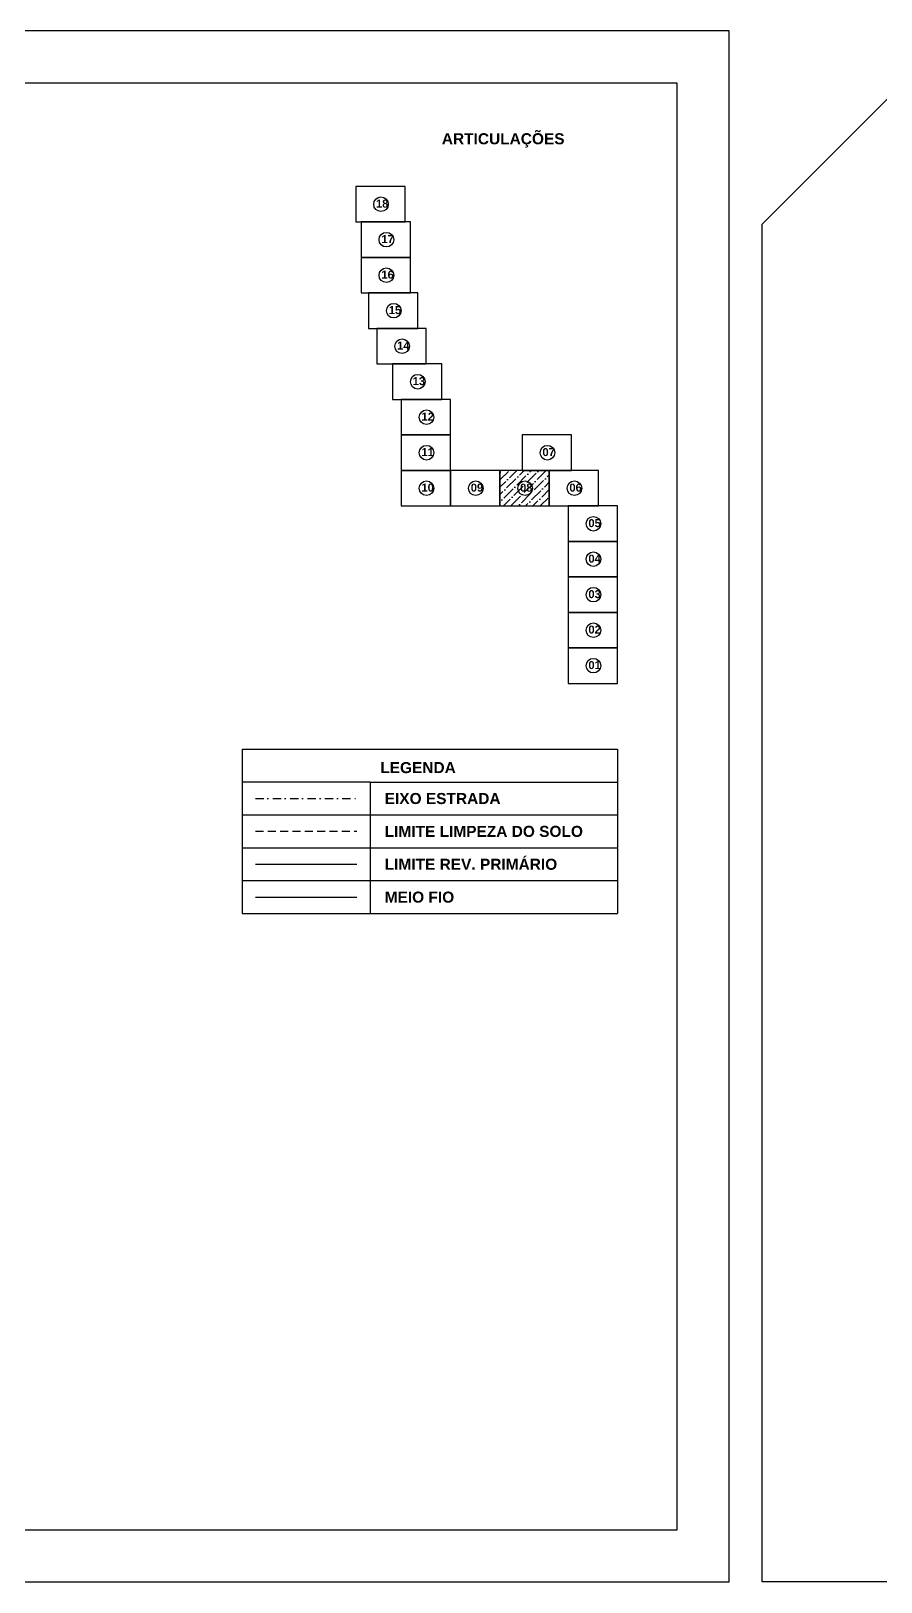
# Model space of a CAD drawing. Header units: millimetres. Extents: x 276147 to 291056, y 9594849 to 9609891.
# Drawn here: x 285539.7 to 285669, y 9596397.7 to 9596633.6 of the extents above; entities that cross this region are included whole.
import ezdxf

# ---------------------------------------------------------------- set-up
doc = ezdxf.new("R2010")
doc.units = ezdxf.units.MM
doc.header["$LTSCALE"] = 10
for name, pattern in [('CONTINUO', [0]), ('DASHDOTX2', [50.8, 25.4, -12.7, 0, -12.7]), ('HIDDEN', [0.375, 0.25, -0.125])]:
    doc.linetypes.add(name, pattern=pattern)
for name, color, linetype in [('500-dim1', 6, 'Continuous'), ('TG', 7, 'CONTINUO'), ('Top_malha_coord', 8, 'Continuous')]:
    doc.layers.add(name, color=color, linetype=linetype)
doc.styles.add('T7', font='arial.ttf')

# ---------------------------------------------------------------- blocks, each defined once
blk = doc.blocks.new('ASDF')
at = {"layer": 'Top_malha_coord', "color": 7}
for points in [[(288117.28, 9595425.1), (288124.78, 9595425.1), (288124.78, 9595430.49), (288117.28, 9595430.49)], [(288118.1, 9595419.7), (288125.6, 9595419.7), (288125.6, 9595425.1), (288118.1, 9595425.1)], [(288118.1, 9595414.3), (288125.6, 9595414.3), (288125.6, 9595419.7), (288118.1, 9595419.7)], [(288119.22, 9595408.9), (288126.72, 9595408.9), (288126.72, 9595414.3), (288119.22, 9595414.3)], [(288120.49, 9595403.5), (288127.99, 9595403.5), (288127.99, 9595408.9), (288120.49, 9595408.9)], [(288122.87, 9595398.1), (288130.37, 9595398.1), (288130.37, 9595403.5), (288122.87, 9595403.5)], [(288124.2, 9595392.7), (288131.7, 9595392.7), (288131.7, 9595398.1), (288124.2, 9595398.1)], [(288124.2, 9595387.3), (288131.7, 9595387.3), (288131.7, 9595392.7), (288124.2, 9595392.7)], [(288142.59, 9595387.3), (288150.09, 9595387.3), (288150.09, 9595392.7), (288142.59, 9595392.7)], [(288124.2, 9595381.9), (288131.7, 9595381.9), (288131.7, 9595387.3), (288124.2, 9595387.3)], [(288131.7, 9595381.9), (288139.2, 9595381.9), (288139.2, 9595387.3), (288131.7, 9595387.3)], [(288139.2, 9595381.9), (288146.7, 9595381.9), (288146.7, 9595387.3), (288139.2, 9595387.3)], [(288146.7, 9595381.9), (288154.2, 9595381.9), (288154.2, 9595387.3), (288146.7, 9595387.3)], [(288149.59, 9595376.5), (288157.09, 9595376.5), (288157.09, 9595381.9), (288149.59, 9595381.9)], [(288149.59, 9595371.11), (288157.09, 9595371.11), (288157.09, 9595376.5), (288149.59, 9595376.5)], [(288149.59, 9595365.71), (288157.09, 9595365.71), (288157.09, 9595371.11), (288149.59, 9595371.11)], [(288149.59, 9595360.31), (288157.09, 9595360.31), (288157.09, 9595365.71), (288149.59, 9595365.71)], [(288149.59, 9595354.91), (288157.09, 9595354.91), (288157.09, 9595360.31), (288149.59, 9595360.31)]]:
    blk.add_lwpolyline(points, close=True, dxfattribs=at)
for centre in [(288121.11, 9595427.79), (288121.93, 9595422.4), (288121.93, 9595417), (288123.05, 9595411.6), (288124.32, 9595406.2), (288126.7, 9595400.8), (288128.03, 9595395.4), (288128.03, 9595390), (288146.42, 9595390), (288128.03, 9595384.6), (288135.53, 9595384.6), (288143.03, 9595384.6), (288150.53, 9595384.6), (288153.42, 9595379.2), (288153.42, 9595373.81), (288153.42, 9595368.41), (288153.42, 9595363.01), (288153.42, 9595357.61)]:
    blk.add_circle(centre, 1.11, dxfattribs=at)
at = {"layer": 'Top_malha_coord', "color": 7, "char_height": 1.2169, "attachment_point": 1, "style": 'T7'}
for s, insert in [('{\\fArial|b1|i0|c0|p34;18}', (288120.34, 9595428.49)), ('{\\fArial|b1|i0|c0|p34;17}', (288121.17, 9595423.09)), ('{\\fArial|b1|i0|c0|p34;16}', (288121.17, 9595417.69)), ('{\\fArial|b1|i0|c0|p34;15}', (288122.29, 9595412.3)), ('{\\fArial|b1|i0|c0|p34;14}', (288123.56, 9595406.9)), ('{\\fArial|b1|i0|c0|p34;13}', (288125.93, 9595401.5)), ('{\\fArial|b1|i0|c0|p34;12}', (288127.26, 9595396.1)), ('{\\fArial|b1|i0|c0|p34;11}', (288127.26, 9595390.7)), ('{\\fArial|b1|i0|c0|p34;07}', (288145.66, 9595390.7)), ('{\\fArial|b1|i0|c0|p34;10}', (288127.26, 9595385.3)), ('{\\fArial|b1|i0|c0|p34;09}', (288134.76, 9595385.3)), ('{\\fArial|b1|i0|c0|p34;08}', (288142.26, 9595385.3)), ('{\\fArial|b1|i0|c0|p34;06}', (288149.76, 9595385.3)), ('{\\fArial|b1|i0|c0|p34;05}', (288152.65, 9595379.9)), ('{\\fArial|b1|i0|c0|p34;04}', (288152.65, 9595374.5)), ('{\\fArial|b1|i0|c0|p34;03}', (288152.65, 9595369.1)), ('{\\fArial|b1|i0|c0|p34;02}', (288152.65, 9595363.71)), ('{\\fArial|b1|i0|c0|p34;01}', (288152.65, 9595358.31))]:
    blk.add_mtext_dynamic_manual_height_columns(s, width=9.0598, gutter_width=12.5, heights=[0], dxfattribs=dict(at, insert=insert))

msp = doc.modelspace()

# ---------------------------------------------------------------- hatches: boundary and pattern name
at = {"layer": 'Top_malha_coord'}
h = msp.add_hatch(dxfattribs=at)
h.set_pattern_fill('ANSI36', color=8, scale=0.25)
h.set_pattern_definition([(45, (-2538.5477, 1206.4169), (0.420949505675, 1.54348152081), [1.984375, -0.396875, 0, -0.396875])])
h.paths.add_polyline_path([(285618.54, 9596566.73), (285611.04, 9596566.73), (285611.04, 9596561.33), (285618.54, 9596561.33)])
h.paths.add_polyline_path([(285615.98, 9596564.03, -1), (285613.76, 9596564.03, -1)], flags=0)
h.paths.add_polyline_path([(285613.73, 9596562.84), (285616.23, 9596562.84), (285616.23, 9596565.35), (285613.73, 9596565.35)], flags=24)

# ---------------------------------------------------------------- linework, layer by layer
at = {"color": 8, "linetype": 'HIDDEN', "ltscale": 0.5}
msp.add_line((285573.85, 9596511.84), (285589.29, 9596511.84), dxfattribs=at)
at = {"layer": '500-dim1', "ltscale": 0.1}
for points in [[(285332.2, 9596397.67), (285645.92, 9596397.67), (285645.92, 9596633.56), (285332.2, 9596633.56)], [(285340.15, 9596405.61), (285637.98, 9596405.61), (285637.98, 9596625.61), (285340.15, 9596625.61)]]:
    msp.add_lwpolyline(points, close=True, dxfattribs=at)
msp.add_lwpolyline([(285670.78, 9596397.67), (285650.92, 9596397.67), (285650.92, 9596604.17), (285670.78, 9596624.03), (285678.72, 9596624.03)], dxfattribs=at)
at = {"layer": 'TG', "color": 1, "linetype": 'DASHDOTX2', "ltscale": 0.005}
msp.add_line((285573.85, 9596516.84), (285589.29, 9596516.84), dxfattribs=at)
at = {"layer": 'TG', "color": 8, "linetype": 'CONTINUO'}
msp.add_line((285573.85, 9596506.84), (285589.29, 9596506.84), dxfattribs=at)
at = {"layer": 'TG', "color": 4, "linetype": 'CONTINUO'}
msp.add_line((285573.85, 9596501.84), (285589.29, 9596501.84), dxfattribs=at)
at = {"layer": 'Top_malha_coord', "color": 7}
for p, q in [((285571.85, 9596524.34), (285571.85, 9596514.34)), ((285571.85, 9596524.34), (285628.93, 9596524.34)), ((285628.93, 9596524.34), (285628.93, 9596499.34)), ((285591.29, 9596519.34), (285571.85, 9596519.34)), ((285591.29, 9596519.34), (285628.93, 9596519.34)), ((285591.29, 9596519.34), (285591.29, 9596499.34)), ((285571.85, 9596514.34), (285628.93, 9596514.34)), ((285571.85, 9596514.34), (285571.85, 9596509.34)), ((285571.85, 9596509.34), (285628.93, 9596509.34)), ((285571.85, 9596509.34), (285571.85, 9596499.34)), ((285571.85, 9596504.34), (285628.93, 9596504.34)), ((285571.85, 9596499.34), (285628.93, 9596499.34))]:
    msp.add_line(p, q, dxfattribs=at)

# ---------------------------------------------------------------- block references
msp.add_blockref('ASDF', (-2528.16, 1179.42), dxfattribs=at)

# ---------------------------------------------------------------- texts
at = {"layer": 'Top_malha_coord', "color": 7, "char_height": 1.6821, "attachment_point": 1, "style": 'T7'}
for s, width, insert in [('{\\fArial|b1|i0|c0|p34;ARTICULAÇÕES}', 9.0598, (285602.2, 9596618.01)), ('{\\fArial|b1|i0|c0|p34;LEGENDA}', 9.0598, (285592.84, 9596522.37)), ('{\\fArial|b1|i0|c0|p34;EIXO ESTRADA}', 20.9844, (285593.51, 9596517.67)), ('{\\fArial|b1|i0|c0|p34;LIMITE LIMPEZA DO SOLO}', 31.117, (285593.51, 9596512.67)), ('{\\fArial|b1|i0|c0|p34;LIMITE REV. PRIMÁRIO}', 41.9858, (285593.51, 9596507.67)), ('{\\fArial|b1|i0|c0|p34;MEIO FIO}', 41.9858, (285593.51, 9596502.67))]:
    msp.add_mtext_dynamic_manual_height_columns(s, width=width, gutter_width=12.5, heights=[0], dxfattribs=dict(at, insert=insert))

doc.saveas('drawing.dxf')
